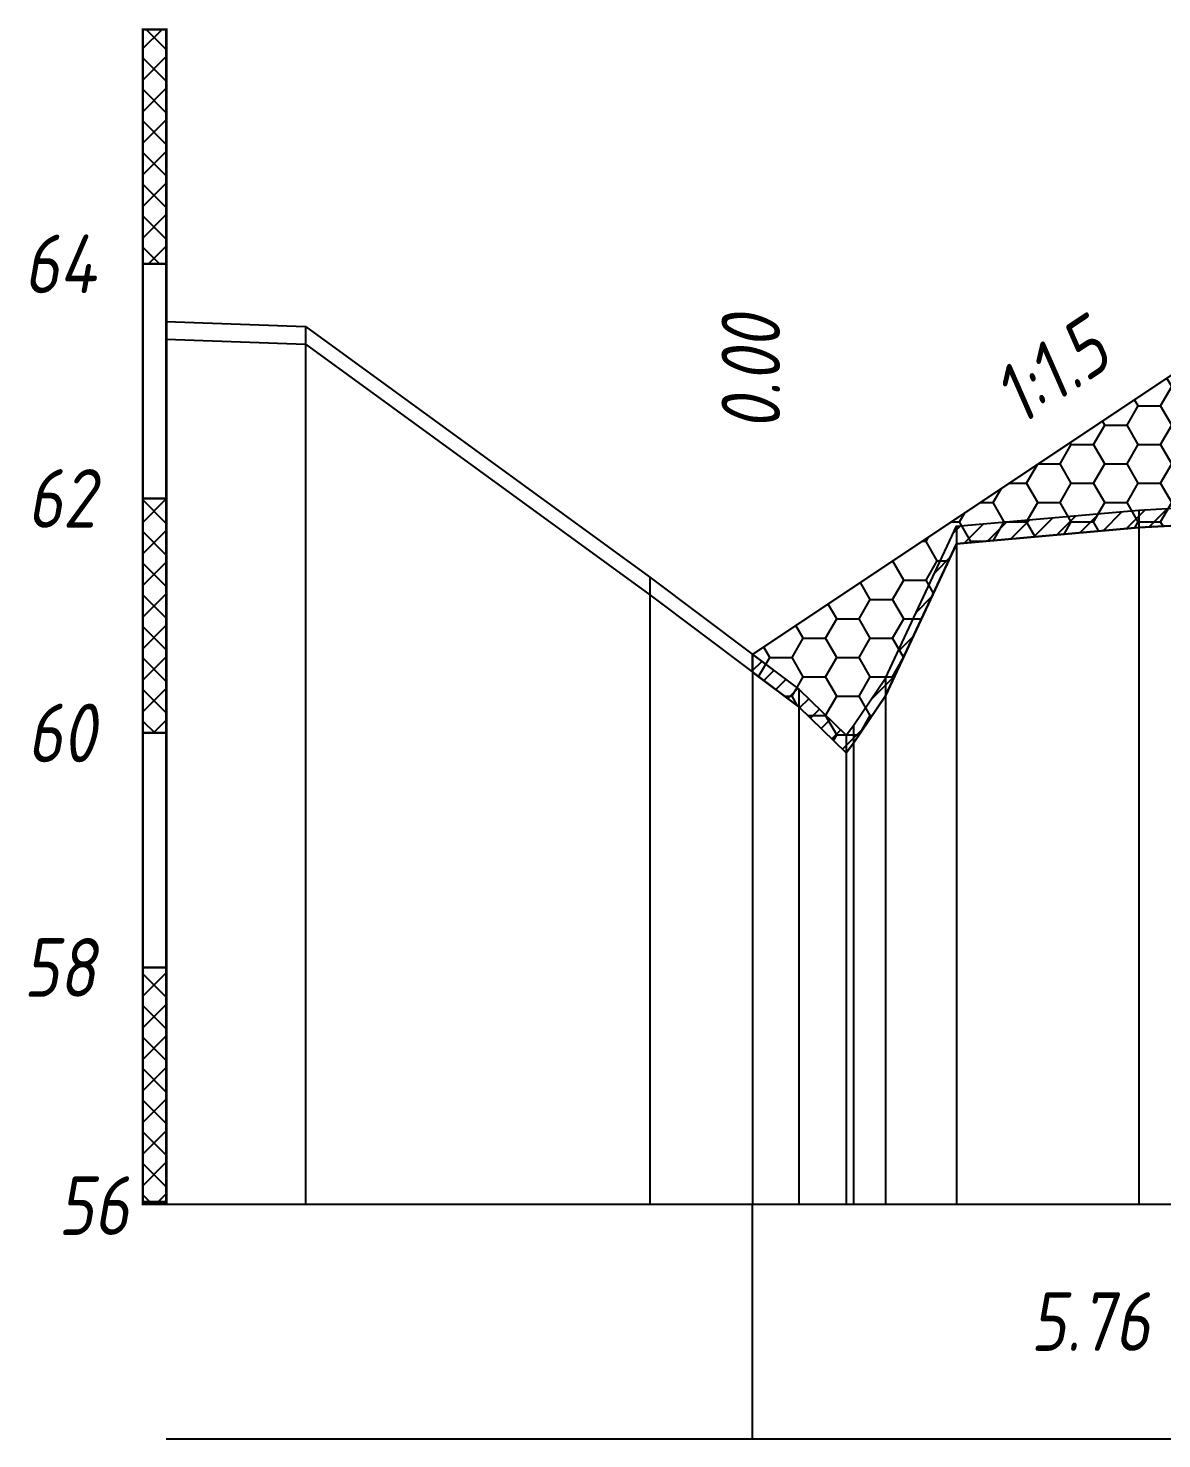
# Model space of a CAD drawing. Extents: x -717 to 1451, y -133302 to 233.
# Drawn here: x -414.3 to -366, y -130433.8 to -130373.7 of the extents above; entities that cross this region are included whole.
import ezdxf
from ezdxf.enums import TextEntityAlignment as Align

# ---------------------------------------------------------------- set-up
doc = ezdxf.new("R2010")
doc.units = 0
for name, color, linetype in [('Код_514', 1, 'Continuous'), ('Контур_0', 7, 'Continuous'), ('Контур_508', 7, 'Continuous'), ('Контур_512', 7, 'Continuous'), ('Контур_513', 7, 'Continuous'), ('Контур_818', 7, 'Continuous'), ('Красный поперечник', 1, 'Continuous'), ('Линейка абсолютных высот', 7, 'Continuous'), ('Объём_2661', 7, 'Continuous'), ('Объём_2666', 7, 'Continuous'), ('Объём_2667', 7, 'Continuous'), ('Объём_2668', 7, 'Continuous'), ('Объём_2669', 7, 'Continuous'), ('Объём_2675', 7, 'Continuous'), ('Рабочие отметки', 7, 'Continuous'), ('Таблица', 7, 'Continuous'), ('Уклоны проезжей части', 7, 'Continuous'), ('Черный поперечник', 3, 'Continuous')]:
    doc.layers.add(name, color=color, linetype=linetype)
for name, color, linetype, true_color in [('Контур_2570', 7, 'Continuous', 0x80ff00), ('Контур_2736', 4, 'Continuous', 0x00ffff), ('Контур_2737', 4, 'Continuous', 0x00ffff), ('Контур_2738', 4, 'Continuous', 0x00ffff), ('Контур_2739', 4, 'Continuous', 0x00ffff), ('Контур_2741', 4, 'Continuous', 0x00ffff), ('Контур_2742', 4, 'Continuous', 0x00ffff), ('Контур_2743', 4, 'Continuous', 0x00ffff), ('Контур_2744', 7, 'Continuous', 0xa4ffff), ('Контур_2745', 7, 'Continuous', 0xa4ffff), ('Контур_2747', 4, 'Continuous', 0x00ffff), ('Контур_2748', 4, 'Continuous', 0x00ffff), ('Контур_2749', 4, 'Continuous', 0x00ffff), ('Контур_2750', 4, 'Continuous', 0x00ffff), ('Контур_2751', 4, 'Continuous', 0x00ffff), ('Контур_2752', 4, 'Continuous', 0x00ffff), ('Контур_703', 4, 'Continuous', 0x00ffff), ('Контур_705', 4, 'Continuous', 0x00ffff), ('Контур_707', 4, 'Continuous', 0x00ffff), ('Контур_720', 131, 'Continuous', 0xaaffff), ('Объём_2570', 7, 'Continuous', 0x80ff00), ('Объём_2600', 7, 'Continuous', 0x808000)]:
    doc.layers.add(name, color=color, linetype=linetype, true_color=true_color)
doc.styles.add('М', font='romand.shx', dxfattribs={"width": 0.8, "oblique": 10, "height": 2.5})
pattern_1 = [(45.00000125, (-488.4435, 11.1618), (-0.6735192404, 0.673519211), []), (135.0000003, (-488.4435, 11.1618), (-0.673519222, -0.67351923), [])]

msp = doc.modelspace()

# ---------------------------------------------------------------- hatches: boundary and pattern name
at = {"layer": 'Линейка абсолютных высот'}
h = msp.add_hatch(dxfattribs=at)
h.set_pattern_fill('ANSI37', scale=0.3, style=0)
h.set_pattern_definition(pattern_1)
h.paths.add_polyline_path([(-408.443, -130383.74), (-408.443, -130373.74), (-409.443, -130373.74), (-409.443, -130383.74)])
h = msp.add_hatch(dxfattribs=at)
h.set_pattern_fill('ANSI37', scale=0.3, style=0)
h.set_pattern_definition(pattern_1)
h.paths.add_polyline_path([(-408.443, -130403.74), (-408.443, -130393.74), (-409.443, -130393.74), (-409.443, -130403.74)])
h = msp.add_hatch(dxfattribs=at)
h.set_pattern_fill('ANSI37', scale=0.3, style=0)
h.set_pattern_definition(pattern_1)
h.paths.add_polyline_path([(-408.443, -130423.74), (-408.443, -130413.74), (-409.443, -130413.74), (-409.443, -130423.74)])
at = {"layer": 'Объём_2570'}
h = msp.add_hatch(dxfattribs=at)
h.set_pattern_fill('ANSI31', color=256, scale=0.2)
h.set_pattern_definition([(45, (-488.4435, 11.1618), (-0.449012806, 0.449012806), [])])
h.paths.add_polyline_path([(-350.362, -130384.355), (-350.531, -130384.373), (-352.875, -130385.715), (-355.559, -130388.323), (-364.276, -130394.836), (-366.975, -130394.986), (-374.743, -130395.679), (-377.777, -130402.16), (-379.142, -130404.172), (-379.459, -130404.588), (-381.468, -130402.624), (-383.443, -130401.142), (-383.443, -130400.392), (-381.468, -130401.874), (-379.459, -130403.838), (-379.142, -130403.422), (-377.777, -130401.41), (-374.743, -130394.929), (-366.975, -130394.236), (-364.276, -130394.086), (-355.559, -130387.573), (-352.875, -130384.965), (-350.531, -130383.623), (-350.362, -130383.605)])
at = {"layer": 'Объём_2600'}
h = msp.add_hatch(dxfattribs=at)
h.set_pattern_fill('HONEY', color=5, scale=0.3)
h.set_pattern_definition([(0, (-488.4435, 11.1618), (1.42875, 0.8248891935), [0.9525, -1.905]), (120, (-488.4435, 11.1618), (-1.428749997, 0.824889199), [0.9525, -1.905]), (60, (-488.4435, 11.1618), (3e-09, 1.6497783924), [-1.905, 0.9525])])
h.paths.add_polyline_path([(-352.875, -130385.715), (-355.559, -130388.323), (-364.276, -130394.836), (-366.975, -130394.986), (-374.743, -130395.679), (-377.777, -130402.16), (-379.142, -130404.172), (-379.459, -130404.588), (-381.468, -130402.624), (-383.443, -130401.142), (-383.443, -130400.392), (-361.649, -130385.862), (-352.661, -130385.592)])

# ---------------------------------------------------------------- linework, layer by layer
at = {"layer": 'Код_514'}
msp.add_line((-383.443, -130433.838), (-383.443, -130423.838), dxfattribs=at)
at = {"layer": 'Контур_0', "flags": 128}
for points in [[(-354.651, -130381.197), (-383.443, -130400.392), (-383.443, -130400.392), (-383.443, -130400.392), (-383.443, -130400.392), (-383.443, -130400.392), (-383.443, -130400.392), (-383.443, -130400.392), (-383.443, -130400.392), (-383.443, -130400.392), (-383.443, -130400.392), (-383.443, -130400.392), (-383.443, -130400.392), (-383.443, -130400.392), (-383.443, -130400.392), (-383.443, -130400.392)], [(-354.651, -130381.197), (-383.443, -130400.392), (-383.443, -130400.392), (-383.443, -130400.392), (-383.443, -130400.392), (-383.443, -130400.392), (-383.443, -130400.392), (-383.443, -130400.392), (-383.443, -130400.392), (-383.443, -130400.392), (-383.443, -130400.392), (-383.443, -130400.392), (-383.443, -130400.392), (-383.443, -130400.392), (-383.443, -130400.392), (-383.443, -130400.392), (-383.443, -130400.392), (-383.443, -130400.392), (-383.443, -130400.392), (-383.443, -130400.392), (-383.443, -130400.392), (-383.443, -130400.392), (-383.443, -130400.392), (-383.443, -130400.392), (-383.443, -130400.392), (-383.443, -130400.392), (-383.443, -130400.392), (-383.443, -130400.392), (-383.443, -130400.392), (-383.443, -130400.392)]]:
    msp.add_lwpolyline(points, dxfattribs=at)
at = {"layer": 'Контур_2570', "flags": 128}
msp.add_lwpolyline([(-408.443, -130386.948), (-402.512, -130387.166), (-387.828, -130397.853), (-381.468, -130402.624), (-379.459, -130404.588), (-379.142, -130404.172), (-377.777, -130402.16), (-374.743, -130395.679), (-366.975, -130394.986), (-364.276, -130394.836), (-364.276, -130394.836), (-355.559, -130388.323), (-352.875, -130385.715), (-350.531, -130384.373), (-350.362, -130384.355), (-350.362, -130383.605), (-350.161, -130383.556), (-337.488, -130383.213), (-335.459, -130383.199), (-300.136, -130382.68), (-288.251, -130382.505), (-287.744, -130382.493), (-287.365, -130382.487), (-249.675, -130381.752)], dxfattribs=at)
at = {"layer": 'Контур_2736', "flags": 128}
msp.add_lwpolyline([(-354.651, -130381.197), (-383.443, -130400.392)], dxfattribs=at)
at = {"layer": 'Контур_2737', "flags": 128}
msp.add_lwpolyline([(-383.443, -130400.392), (-383.443, -130400.392)], dxfattribs=at)
at = {"layer": 'Контур_2738', "flags": 128}
msp.add_lwpolyline([(-383.443, -130400.392), (-383.443, -130400.392)], dxfattribs=at)
at = {"layer": 'Контур_2739', "flags": 128}
msp.add_lwpolyline([(-383.443, -130400.392), (-383.443, -130400.392)], dxfattribs=at)
at = {"layer": 'Контур_2741', "flags": 128}
msp.add_lwpolyline([(-383.443, -130400.392), (-383.443, -130400.392)], dxfattribs=at)
at = {"layer": 'Контур_2742', "flags": 128}
msp.add_lwpolyline([(-383.443, -130400.392), (-383.443, -130400.392)], dxfattribs=at)
at = {"layer": 'Контур_2743', "flags": 128}
msp.add_lwpolyline([(-383.443, -130400.392), (-383.443, -130400.392)], dxfattribs=at)
at = {"layer": 'Контур_2744', "flags": 128}
msp.add_lwpolyline([(-383.443, -130400.392), (-383.443, -130400.392)], dxfattribs=at)
msp.add_lwpolyline([(-383.443, -130400.392), (-383.443, -130400.392)], dxfattribs=at)
msp.add_lwpolyline([(-383.443, -130400.392), (-383.443, -130400.392)], dxfattribs=at)
msp.add_lwpolyline([(-383.443, -130400.392), (-383.443, -130400.392)], dxfattribs=at)
msp.add_lwpolyline([(-383.443, -130400.392), (-383.443, -130400.392)], dxfattribs=at)
msp.add_lwpolyline([(-383.443, -130400.392), (-383.443, -130400.392)], dxfattribs=at)
at = {"layer": 'Контур_2745', "flags": 128}
msp.add_lwpolyline([(-383.443, -130400.392), (-383.443, -130400.392)], dxfattribs=at)
msp.add_lwpolyline([(-383.443, -130400.392), (-383.443, -130400.392)], dxfattribs=at)
msp.add_lwpolyline([(-383.443, -130400.392), (-383.443, -130400.392)], dxfattribs=at)
msp.add_lwpolyline([(-383.443, -130400.392), (-383.443, -130400.392)], dxfattribs=at)
msp.add_lwpolyline([(-383.443, -130400.392), (-383.443, -130400.392)], dxfattribs=at)
msp.add_lwpolyline([(-383.443, -130400.392), (-383.443, -130400.392)], dxfattribs=at)
at = {"layer": 'Контур_2747', "flags": 128}
msp.add_lwpolyline([(-383.443, -130400.392), (-383.443, -130400.392)], dxfattribs=at)
at = {"layer": 'Контур_2748', "flags": 128}
msp.add_lwpolyline([(-383.443, -130400.392), (-383.443, -130400.392)], dxfattribs=at)
at = {"layer": 'Контур_2749', "flags": 128}
msp.add_lwpolyline([(-383.443, -130400.392), (-383.443, -130400.392)], dxfattribs=at)
at = {"layer": 'Контур_2750', "flags": 128}
msp.add_lwpolyline([(-383.443, -130400.392), (-383.443, -130400.392)], dxfattribs=at)
at = {"layer": 'Контур_2751', "flags": 128}
msp.add_lwpolyline([(-383.443, -130400.392), (-383.443, -130400.392)], dxfattribs=at)
at = {"layer": 'Контур_2752', "flags": 128}
msp.add_lwpolyline([(-383.443, -130400.392), (-383.443, -130400.392)], dxfattribs=at)
at = {"layer": 'Контур_508', "flags": 128}
msp.add_lwpolyline([(-383.443, -130400.392), (-361.649, -130385.862), (-335.459, -130385.076), (-335.459, -130383.199), (-300.136, -130382.68), (-288.251, -130382.505), (-287.744, -130382.493), (-287.365, -130382.487), (-286.971, -130382.48), (-285.706, -130382.505), (-285.706, -130382.455), (-284.44, -130382.48), (-284.44, -130382.43), (-249.675, -130383.126), (-249.675, -130385.53), (-212.625, -130386.642), (-208.571, -130389.344), (-206.571, -130389.344), (-200.402, -130385.232)], dxfattribs=at)
at = {"layer": 'Контур_512', "flags": 128}
msp.add_lwpolyline([(-383.443, -130400.392), (-361.649, -130385.862), (-335.459, -130385.076)], dxfattribs=at)
at = {"layer": 'Контур_513', "flags": 128}
msp.add_lwpolyline([(-383.443, -130400.392), (-361.649, -130385.862), (-335.459, -130385.076), (-335.459, -130383.199), (-300.136, -130382.68), (-288.251, -130382.505), (-287.744, -130382.493), (-287.365, -130382.487), (-286.971, -130382.48), (-285.706, -130382.505), (-285.706, -130382.455), (-284.44, -130382.48), (-284.44, -130382.43), (-249.675, -130383.126), (-249.675, -130385.53), (-212.625, -130386.642), (-208.571, -130389.344), (-206.571, -130389.344), (-200.402, -130385.232)], dxfattribs=at)
at = {"layer": 'Контур_703', "flags": 128}
for points in [[(-354.651, -130381.197), (-383.443, -130400.392)], [(-383.443, -130400.392), (-383.443, -130400.392)]]:
    msp.add_lwpolyline(points, dxfattribs=at)
at = {"layer": 'Контур_705', "flags": 128}
msp.add_lwpolyline([(-383.443, -130400.392), (-383.443, -130400.392)], dxfattribs=at)
at = {"layer": 'Контур_707', "flags": 128}
msp.add_lwpolyline([(-383.443, -130400.392), (-383.443, -130400.392)], dxfattribs=at)
at = {"layer": 'Контур_720', "flags": 128}
msp.add_lwpolyline([(-383.443, -130400.392), (-383.443, -130400.392)], dxfattribs=at)
at = {"layer": 'Контур_818', "flags": 128}
msp.add_lwpolyline([(-383.443, -130401.142), (-381.468, -130402.624), (-379.459, -130404.588), (-379.142, -130404.172), (-377.777, -130402.16), (-374.743, -130395.679), (-366.975, -130394.986), (-364.276, -130394.836), (-364.276, -130394.836), (-355.559, -130388.323), (-352.875, -130385.715), (-350.531, -130384.373), (-350.362, -130384.355), (-350.362, -130383.605), (-350.161, -130383.556), (-337.488, -130383.213), (-335.459, -130383.199), (-300.136, -130382.68), (-288.251, -130382.505), (-287.744, -130382.493), (-287.365, -130382.487), (-249.675, -130381.752)], dxfattribs=at)
at = {"layer": 'Красный поперечник'}
for q in [(-354.651, -130381.197), (-383.443, -130423.838)]:
    msp.add_line((-383.443, -130400.392), q, dxfattribs=at)
at = {"layer": 'Линейка абсолютных высот', "color": 7, "const_width": 0.1, "flags": 128}
for points in [[(-408.443, -130383.74), (-408.443, -130373.74), (-409.443, -130373.74), (-409.443, -130383.74), (-408.443, -130383.74)], [(-408.443, -130393.74), (-408.443, -130383.74), (-409.443, -130383.74), (-409.443, -130393.74), (-408.443, -130393.74)], [(-408.443, -130403.74), (-408.443, -130393.74), (-409.443, -130393.74), (-409.443, -130403.74), (-408.443, -130403.74)], [(-408.443, -130413.74), (-408.443, -130403.74), (-409.443, -130403.74), (-409.443, -130413.74), (-408.443, -130413.74)], [(-408.443, -130423.74), (-408.443, -130413.74), (-409.443, -130413.74), (-409.443, -130423.74), (-408.443, -130423.74)], [(-408.443, -130423.838), (-408.443, -130423.74), (-409.443, -130423.74), (-409.443, -130423.838), (-408.443, -130423.838)]]:
    msp.add_lwpolyline(points, dxfattribs=at)
at = {"layer": 'Объём_2570', "flags": 128}
msp.add_lwpolyline([(-364.276, -130394.836), (-366.975, -130394.986), (-374.743, -130395.679), (-377.777, -130402.16), (-379.142, -130404.172), (-379.459, -130404.588), (-381.468, -130402.624), (-383.443, -130401.142), (-383.443, -130400.392), (-381.468, -130401.874), (-379.459, -130403.838), (-379.142, -130403.422), (-377.777, -130401.41), (-374.743, -130394.929), (-366.975, -130394.236), (-364.276, -130394.086)], dxfattribs=at)
at = {"layer": 'Объём_2600', "color": 5, "flags": 128}
msp.add_lwpolyline([(-352.875, -130385.715), (-355.559, -130388.323), (-364.276, -130394.836), (-366.975, -130394.986), (-374.743, -130395.679), (-377.777, -130402.16), (-379.142, -130404.172), (-379.459, -130404.588), (-381.468, -130402.624), (-383.443, -130401.142), (-383.443, -130400.392), (-361.649, -130385.862), (-352.661, -130385.592), (-352.875, -130385.715), (-352.875, -130385.715)], dxfattribs=at)
at = {"layer": 'Объём_2661', "flags": 128}
msp.add_lwpolyline([(-354.651, -130381.197), (-383.443, -130400.392)], dxfattribs=at)
at = {"layer": 'Объём_2666', "flags": 128}
msp.add_lwpolyline([(-354.651, -130381.197), (-383.443, -130400.392)], dxfattribs=at)
at = {"layer": 'Объём_2667', "flags": 128}
msp.add_lwpolyline([(-383.443, -130400.392), (-383.443, -130400.392)], dxfattribs=at)
msp.add_lwpolyline([(-383.443, -130400.392), (-383.443, -130400.392)], dxfattribs=at)
at = {"layer": 'Объём_2668', "flags": 128}
msp.add_lwpolyline([(-383.443, -130400.392), (-383.443, -130400.392)], dxfattribs=at)
msp.add_lwpolyline([(-383.443, -130400.392), (-383.443, -130400.392)], dxfattribs=at)
at = {"layer": 'Объём_2669', "flags": 128}
msp.add_lwpolyline([(-383.443, -130400.392), (-383.443, -130400.392)], dxfattribs=at)
msp.add_lwpolyline([(-383.443, -130400.392), (-383.443, -130400.392)], dxfattribs=at)
at = {"layer": 'Объём_2675', "flags": 128}
msp.add_lwpolyline([(-383.443, -130400.392), (-383.443, -130400.392)], dxfattribs=at)
msp.add_lwpolyline([(-383.443, -130400.392), (-383.443, -130400.392)], dxfattribs=at)
msp.add_lwpolyline([(-383.443, -130400.392), (-383.443, -130400.392)], dxfattribs=at)
msp.add_lwpolyline([(-383.443, -130400.392), (-383.443, -130400.392)], dxfattribs=at)
msp.add_lwpolyline([(-383.443, -130400.392), (-383.443, -130400.392)], dxfattribs=at)
msp.add_lwpolyline([(-383.443, -130400.392), (-383.443, -130400.392)], dxfattribs=at)
msp.add_lwpolyline([(-383.443, -130400.392), (-383.443, -130400.392)], dxfattribs=at)
msp.add_lwpolyline([(-383.443, -130400.392), (-383.443, -130400.392)], dxfattribs=at)
msp.add_lwpolyline([(-383.443, -130400.392), (-383.443, -130400.392)], dxfattribs=at)
msp.add_lwpolyline([(-383.443, -130400.392), (-383.443, -130400.392)], dxfattribs=at)
msp.add_lwpolyline([(-383.443, -130400.392), (-383.443, -130400.392)], dxfattribs=at)
msp.add_lwpolyline([(-383.443, -130400.392), (-383.443, -130400.392)], dxfattribs=at)
at = {"layer": 'Таблица'}
for p, q in [((-408.443, -130423.838), (-175.402, -130423.838)), ((-408.443, -130433.838), (-175.402, -130433.838))]:
    msp.add_line(p, q, dxfattribs=at)
at = {"layer": 'Черный поперечник', "color": 7}
for p, q in [((-408.443, -130386.198), (-408.443, -130423.838)), ((-402.512, -130386.416), (-402.512, -130423.838)), ((-366.975, -130394.236), (-366.975, -130423.838)), ((-374.743, -130394.929), (-374.743, -130423.838)), ((-387.828, -130397.103), (-387.828, -130423.838)), ((-377.777, -130401.41), (-377.777, -130423.838)), ((-381.468, -130401.874), (-381.468, -130423.838)), ((-379.142, -130403.422), (-379.142, -130423.838)), ((-379.459, -130403.838), (-379.459, -130423.838))]:
    msp.add_line(p, q, dxfattribs=at)
at = {"layer": 'Черный поперечник', "flags": 128}
msp.add_lwpolyline([(-408.443, -130386.198), (-402.512, -130386.416), (-387.828, -130397.103), (-381.468, -130401.874), (-379.459, -130403.838), (-379.142, -130403.422), (-377.777, -130401.41), (-374.743, -130394.929), (-366.975, -130394.236), (-364.276, -130394.086), (-355.559, -130387.573), (-352.875, -130384.965), (-350.531, -130383.623), (-350.362, -130383.605), (-350.161, -130383.556), (-337.488, -130383.213), (-335.459, -130383.199), (-300.136, -130382.68), (-288.251, -130382.505), (-287.744, -130382.493), (-287.365, -130382.487), (-249.675, -130381.752)], dxfattribs=at)

# ---------------------------------------------------------------- texts
at = {"layer": 'Код_514', "style": 'М', "oblique": 10, "width": 0.8}
msp.add_text('5.76', height=2.5, dxfattribs=at).set_placement((-369.047, -130428.838), align=Align.MIDDLE_CENTER)
at = {"layer": 'Линейка абсолютных высот', "style": 'М', "oblique": 10, "width": 0.8}
for s, p in [('64', (-411.443, -130383.74)), ('62', (-411.443, -130393.74)), ('60', (-411.443, -130403.74)), ('58', (-411.443, -130413.74)), ('56', (-410.035, -130423.896))]:
    msp.add_text(s, height=2.5, dxfattribs=at).set_placement(p, align=Align.MIDDLE_RIGHT)
at = {"layer": 'Рабочие отметки', "color": 1, "style": 'М', "oblique": 10, "width": 0.8}
msp.add_text('0.00', height=2.5, rotation=90, dxfattribs=at).set_placement((-383.522, -130390.823), align=Align.MIDDLE_LEFT)
at = {"layer": 'Уклоны проезжей части', "color": 1, "style": 'М', "oblique": 10, "width": 0.8}
msp.add_text('1:1.5', height=2.5, rotation=33.69007, dxfattribs=at).set_placement((-369.602, -130389.962), align=Align.BOTTOM_CENTER)

doc.saveas('drawing.dxf')
